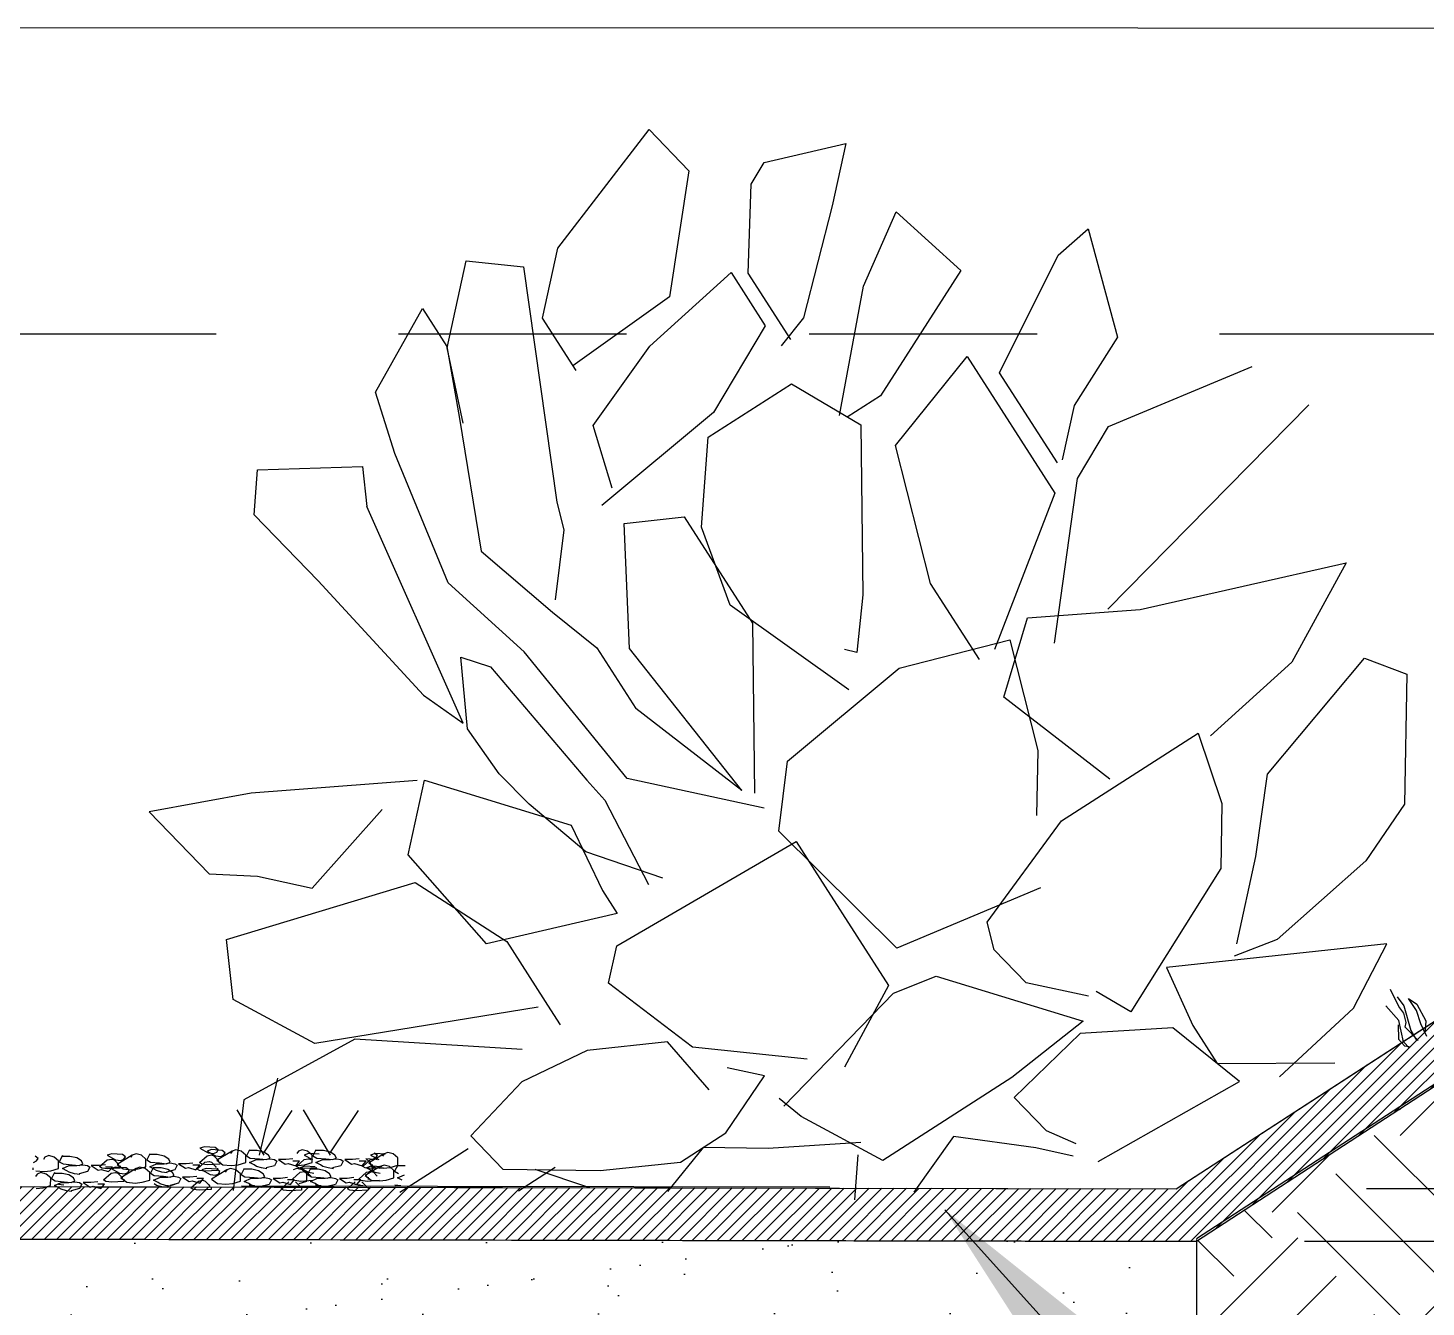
# Model space of a CAD drawing. Header units: feet. Extents: x 0 to 10.5, y 0 to 7.5.
# Drawn here: x 6.923 to 7.689, y 3.804 to 4.504 of the extents above; entities that cross this region are included whole.
import ezdxf

# ---------------------------------------------------------------- set-up
doc = ezdxf.new("R2010")
doc.units = ezdxf.units.FT
doc.header["$MEASUREMENT"] = 0
doc.linetypes.add('HIDDEN2', pattern=[0.1875, 0.125, -0.0625])
doc.layers.get('0').update_dxf_attribs({"linetype": 'CONTINUOUS'})
doc.layers.add('MECK-DETAIL', color=7, linetype='CONTINUOUS')
doc.styles.add('ROMANS', font='romans.shx', dxfattribs={"height": 0.1})
doc.dimstyles.get("Standard").update_dxf_attribs({"dimtxt": 0.18, "dimasz": 0.15, "dimexe": 0.1, "dimexo": 0.05, "dimgap": 0.03, "dimtad": 0, "dimtih": 1, "dimtoh": 1, "dimdec": 4, "dimzin": 0, "dimdsep": 46, "dimtxsty": 'ROMANS', "dimcen": 0.09, "dimadec": 0, "dimazin": 0, "dimtfac": 1, "dimtdec": 4, "dimtofl": 0, "dimtmove": 2, "dimatfit": 3, "dimfxl": 0, "dimtolj": 1, "dimtzin": 0, "dimarcsym": 0})

msp = doc.modelspace()

# ---------------------------------------------------------------- hatches: boundary and pattern name
at = {"layer": 'MECK-DETAIL'}
h = msp.add_hatch(dxfattribs=at)
h.set_pattern_fill('ANSI31', color=256, scale=0.038702, style=0)
h.set_pattern_definition([(45, (-63.685412, -38.2201696), (-0.00342077202, 0.00342077202), [])])
h.paths.add_polyline_path([(3.82192, 4.4973), (4.78339, 3.87347), (7.55243, 3.86831), (8.51066, 4.48992), (8.51846, 4.46065), (7.56349, 3.83949), (4.77485, 3.84468), (3.82212, 4.46211)])
h = msp.add_hatch(dxfattribs=at)
h.set_pattern_fill('EARTH', color=256, scale=0.317353, angle=45, style=0)
h.set_pattern_definition([(45, (-63.19413, -38.22017), (1e-17, 0.11220132), [0.07933832, -0.07933832]), (45, (-63.21517, -38.19913), (1e-17, 0.11220132), [0.07933832, -0.07933832]), (45, (-63.23621, -38.178094), (1e-17, 0.11220132), [0.07933832, -0.07933832]), (135, (-63.23621, -38.16407), (-0.11220132, 2e-17), [0.07933832, -0.07933832]), (135, (-63.21517, -38.14303), (-0.11220132, 2e-17), [0.07933832, -0.07933832]), (135, (-63.19413, -38.12199), (-0.11220132, 2e-17), [0.07933832, -0.07933832])])
h.paths.add_polyline_path([(6.68608, 2.37356), (6.84275, 2.37348), (6.84275, 2.13179), (6.94881, 2.22759), (7.02535, 2.28235), (7.13591, 2.34372), (7.24863, 2.39491), (7.40833, 2.43646), (7.5085, 2.46573), (7.56047, 2.50161), (7.63512, 2.56676), (7.74002, 2.65174), (7.79772, 2.69849), (7.81783, 2.91649), (7.90191, 3.61387), (7.93298, 3.77476), (7.97209, 3.88366), (8.1295, 4.05522), (8.3252, 4.20093), (8.48744, 4.28987), (8.75475, 4.33986), (8.91948, 4.35233), (9.06757, 4.34651), (9.186, 4.30978), (9.36072, 4.16181), (9.48718, 4.13022), (9.54614, 4.13855), (9.12833, 4.48866), (8.51066, 4.48992), (8.51846, 4.46065), (7.56349, 3.83949), (7.56349, 2.74651), (7.0192, 2.67483), (6.68608, 2.37356), (6.84275, 2.37348)])
h = msp.add_hatch(dxfattribs=at)
h.set_pattern_fill('AR-SAND', color=256, scale=0.030961, style=0)
h.set_pattern_definition([(37.5, (-63.68541, -38.22017), (-0.001950356, 0.059656957), [0, -0.047061167, 0, -0.0526342, 0, -0.050312103]), (7.5, (-63.68541, -38.22017), (0.05479458, 0.087377294), [0, -0.02538826, 0, -0.042416973, 0, -0.01625468]), (327.5, (-63.723494, -38.22017), (0.096417862, 0.00017521), [0, -0.015480647, 0, -0.05573033, 0, -0.07275904]), (317.5, (-63.723494, -38.22017), (0.09307357, 0.02717397), [0, -0.007740323, 0, -0.036534327, 0, -0.041797747])])
h.paths.add_polyline_path([(7.48644, 3.0799), (7.50825, 2.94022), (7.55339, 2.9461), (7.56349, 2.74651), (7.56349, 3.83949), (6.68881, 3.84112), (6.68664, 2.67642), (7.01976, 2.67642), (7.09031, 2.68551), (7.08662, 2.78787), (6.9467, 2.77087), (6.9116, 3.00976)])

# ---------------------------------------------------------------- linework, layer by layer
for p, q in [((8.65729, 3.86831), (7.65676, 3.86831)), ((8.63229, 3.83949), (7.62279, 3.83949))]:
    msp.add_line(p, q)
for p, q in [((7.55243, 3.86831), (8.51066, 4.48992)), ((7.56349, 3.84115), (8.51846, 4.46065)), ((7.21348, 4.38373), (7.26347, 4.44885)), ((7.26347, 4.44885), (7.28535, 4.42621)), ((7.32656, 4.43066), (7.37131, 4.44105)), ((7.37131, 4.44105), (7.36385, 4.40691)), ((7.3195, 4.41879), (7.32656, 4.43066)), ((7.28535, 4.42621), (7.27471, 4.35701)), ((7.31778, 4.36999), (7.3195, 4.41879)), ((7.36385, 4.40691), (7.3482, 4.3455)), ((7.38107, 4.36294), (7.39893, 4.40376)), ((7.39893, 4.40376), (7.43435, 4.37147)), ((7.48763, 4.38001), (7.50416, 4.39429)), ((7.50416, 4.39429), (7.52025, 4.33492)), ((7.20509, 4.34532), (7.21348, 4.38373)), ((7.15279, 4.3291), (7.16323, 4.37688)), ((7.16323, 4.37688), (7.1947, 4.37362)), ((7.45564, 4.31544), (7.48763, 4.38001)), ((7.1947, 4.37362), (7.21299, 4.2445)), ((7.26385, 4.32998), (7.30843, 4.37035)), ((7.30843, 4.37035), (7.32711, 4.34126)), ((7.34113, 4.33363), (7.31778, 4.36999)), ((7.43435, 4.37147), (7.39029, 4.30283)), ((7.36782, 4.29207), (7.38107, 4.36294)), ((7.27471, 4.35701), (7.22177, 4.31935)), ((7.11354, 4.30488), (7.1392, 4.35071)), ((7.1392, 4.35071), (7.15255, 4.32993)), ((7.22344, 4.31675), (7.20509, 4.34532)), ((7.3482, 4.3455), (7.33593, 4.33029)), ((7.32711, 4.34126), (7.29885, 4.29377)), ((7.15255, 4.32993), (7.15956, 4.29041)), ((7.23292, 4.28665), (7.26385, 4.32998)), ((7.52025, 4.33492), (7.49646, 4.29763)), ((7.16166, 4.28784), (7.15279, 4.3291)), ((7.3986, 4.27566), (7.43785, 4.32433)), ((7.43785, 4.32433), (7.48588, 4.24954)), ((7.48733, 4.26609), (7.45564, 4.31544)), ((7.51531, 4.28604), (7.59403, 4.31898)), ((7.29587, 4.28012), (7.34163, 4.3095)), ((7.34163, 4.3095), (7.37961, 4.28694)), ((7.12409, 4.2713), (7.11354, 4.30488)), ((7.39029, 4.30283), (7.37209, 4.29114)), ((7.29885, 4.29377), (7.23763, 4.24272)), ((7.49646, 4.29763), (7.48993, 4.26776)), ((7.62519, 4.29791), (7.51492, 4.18602)), ((7.15956, 4.29041), (7.17139, 4.21779)), ((7.24328, 4.25222), (7.23292, 4.28665)), ((7.37961, 4.28694), (7.38071, 4.19374)), ((7.49836, 4.25755), (7.51531, 4.28604)), ((7.29226, 4.23085), (7.29587, 4.28012)), ((7.15326, 4.20028), (7.12409, 4.2713)), ((7.41783, 4.19997), (7.3986, 4.27566)), ((7.047, 4.23768), (7.0488, 4.26232)), ((7.0488, 4.26232), (7.10641, 4.2641)), ((7.10641, 4.2641), (7.10876, 4.24213)), ((7.4858, 4.16732), (7.49836, 4.25755)), ((7.48588, 4.24954), (7.45284, 4.16376)), ((7.1615, 4.12341), (7.10876, 4.24213)), ((7.21299, 4.2445), (7.21683, 4.22936)), ((7.082, 4.20147), (7.047, 4.23768)), ((7.2498, 4.23293), (7.28276, 4.23649)), ((7.2527, 4.16436), (7.2498, 4.23293)), ((7.28276, 4.23649), (7.32012, 4.17831)), ((7.30795, 4.1881), (7.29226, 4.23085)), ((7.21683, 4.22936), (7.21205, 4.19108)), ((7.17139, 4.21779), (7.21056, 4.18425)), ((7.53273, 4.18572), (7.64559, 4.21124)), ((7.64559, 4.21124), (7.61585, 4.15692)), ((7.082, 4.20147), (7.13984, 4.13884)), ((7.19509, 4.16258), (7.15326, 4.20028)), ((7.44452, 4.15842), (7.41783, 4.19997)), ((7.38071, 4.19374), (7.37741, 4.16228)), ((7.37294, 4.1418), (7.30795, 4.1881)), ((7.47097, 4.18127), (7.53273, 4.18572)), ((7.21056, 4.18425), (7.23489, 4.16466)), ((7.32012, 4.17831), (7.32122, 4.08511)), ((7.45786, 4.13764), (7.47097, 4.18127)), ((7.40057, 4.15367), (7.46116, 4.1691)), ((7.46116, 4.1691), (7.47654, 4.10855)), ((7.25145, 4.09313), (7.19509, 4.16258)), ((7.23489, 4.16466), (7.25623, 4.13142)), ((7.31439, 4.08659), (7.2527, 4.16436)), ((7.37741, 4.16228), (7.37058, 4.16376)), ((7.16392, 4.12041), (7.16026, 4.15965)), ((7.16026, 4.15965), (7.17658, 4.15435)), ((7.17658, 4.15435), (7.22942, 4.09219)), ((7.33935, 4.10262), (7.40057, 4.15367)), ((7.61585, 4.15692), (7.57127, 4.11656)), ((7.60243, 4.09549), (7.65564, 4.159)), ((7.65564, 4.159), (7.67879, 4.15039)), ((7.67879, 4.15039), (7.67753, 4.07916)), ((7.13984, 4.13884), (7.1615, 4.12341)), ((7.31439, 4.08659), (7.25623, 4.13142)), ((7.51601, 4.09282), (7.45786, 4.13764)), ((7.18124, 4.09567), (7.16392, 4.12041)), ((7.48957, 4.06996), (7.56444, 4.11804)), ((7.56444, 4.11804), (7.57747, 4.07946)), ((7.47654, 4.10855), (7.47591, 4.07293)), ((7.33456, 4.06433), (7.33935, 4.10262)), ((7.19769, 4.07899), (7.18124, 4.09567)), ((7.32655, 4.0768), (7.25145, 4.09313)), ((7.59615, 4.05037), (7.60243, 4.09549)), ((7.0454, 4.08502), (6.98952, 4.07482)), ((7.13635, 4.09207), (7.0454, 4.08502)), ((7.13144, 4.05128), (7.14039, 4.09224)), ((7.14039, 4.09224), (7.22084, 4.0676)), ((7.22942, 4.09219), (7.23927, 4.08131)), ((7.22872, 4.05302), (7.19769, 4.07899)), ((7.23927, 4.08131), (7.26325, 4.03503)), ((7.57747, 4.07946), (7.57684, 4.04384)), ((7.67753, 4.07916), (7.65642, 4.04799)), ((6.98952, 4.07482), (7.02234, 4.04087)), ((7.07876, 4.03307), (7.11722, 4.07611)), ((7.44883, 4.01446), (7.48957, 4.06996)), ((7.22084, 4.0676), (7.23802, 4.03169)), ((7.39923, 4.00022), (7.33456, 4.06433)), ((7.24572, 4.00141), (7.34406, 4.05869)), ((7.34406, 4.05869), (7.36007, 4.03376)), ((7.17445, 4.0026), (7.13144, 4.05128)), ((7.27101, 4.03858), (7.22872, 4.05302)), ((7.58571, 4.00258), (7.59615, 4.05037)), ((7.65642, 4.04799), (7.60768, 4.00496)), ((7.02234, 4.04087), (7.04888, 4.03957)), ((7.04888, 4.03957), (7.07876, 4.03307)), ((7.57684, 4.04384), (7.52747, 3.96519)), ((7.03192, 4.00498), (7.13529, 4.03614)), ((7.13529, 4.03614), (7.18544, 4.00379)), ((7.23802, 4.03169), (7.24603, 4.01922)), ((7.36007, 4.03376), (7.39476, 3.97974)), ((7.47795, 4.03316), (7.39923, 4.00022)), ((7.24603, 4.01922), (7.17445, 4.0026)), ((7.45268, 3.99933), (7.44883, 4.01446)), ((7.03546, 3.97204), (7.03192, 4.00498)), ((7.18544, 4.00379), (7.20946, 3.96639)), ((7.24124, 3.98093), (7.24572, 4.00141)), ((7.66796, 4.00258), (7.54709, 3.98953)), ((7.60768, 4.00496), (7.58422, 3.99576)), ((7.64952, 3.96726), (7.66796, 4.00258)), ((7.47018, 3.98122), (7.45268, 3.99933)), ((7.54709, 3.98953), (7.56161, 3.95777)), ((7.28723, 3.94591), (7.24124, 3.98093)), ((7.39476, 3.97974), (7.37066, 3.93492)), ((7.39742, 3.97558), (7.42089, 3.98478)), ((7.42089, 3.98478), (7.50134, 3.96014)), ((7.50432, 3.9738), (7.47018, 3.98122)), ((7.67449, 3.96811), (7.66997, 3.97743)), ((7.08027, 3.94799), (7.03546, 3.97204)), ((7.33738, 3.91355), (7.39742, 3.97558)), ((7.52747, 3.96519), (7.50848, 3.97647)), ((7.67362, 3.97341), (7.67714, 3.96855)), ((7.6842, 3.96595), (7.67983, 3.97258)), ((7.67983, 3.97258), (7.68426, 3.9694)), ((7.20263, 3.96787), (7.08027, 3.94799)), ((7.20946, 3.96639), (7.21479, 3.95808)), ((7.6091, 3.92957), (7.64952, 3.96726)), ((7.67444, 3.96059), (7.66732, 3.96865)), ((7.67719, 3.96459), (7.67449, 3.96811)), ((7.67714, 3.96855), (7.68098, 3.95505)), ((7.67842, 3.95941), (7.67719, 3.96459)), ((7.68649, 3.95866), (7.6842, 3.96595)), ((7.68426, 3.9694), (7.68924, 3.96042)), ((7.50134, 3.96014), (7.46241, 3.92928)), ((7.55063, 3.95658), (7.49985, 3.95332)), ((7.58712, 3.92719), (7.55063, 3.95658)), ((7.56161, 3.95777), (7.57495, 3.93699)), ((7.67405, 3.95818), (7.67425, 3.95024)), ((7.67699, 3.94881), (7.67444, 3.96059)), ((7.67801, 3.9569), (7.67842, 3.95941)), ((7.68509, 3.94958), (7.67801, 3.9569)), ((7.68098, 3.95505), (7.68436, 3.94935)), ((7.68982, 3.9517), (7.68649, 3.95866)), ((7.68924, 3.96042), (7.68884, 3.95482)), ((7.10225, 3.95037), (7.04134, 3.91713)), ((7.19399, 3.94472), (7.10225, 3.95037)), ((7.27358, 3.94888), (7.22963, 3.94413)), ((7.29642, 3.92246), (7.27358, 3.94888)), ((7.49985, 3.95332), (7.46359, 3.9183)), ((7.67425, 3.95024), (7.67765, 3.94673)), ((7.68038, 3.9453), (7.67699, 3.94881)), ((7.67765, 3.94673), (7.68006, 3.94634)), ((7.22963, 3.94413), (7.19368, 3.92691)), ((7.35018, 3.93937), (7.28723, 3.94591)), ((7.32671, 3.93017), (7.30623, 3.93463)), ((7.57495, 3.93699), (7.63939, 3.93728)), ((7.05, 3.88677), (7.05999, 3.92884)), ((7.19368, 3.92691), (7.16574, 3.89724)), ((7.3056, 3.89901), (7.32671, 3.93017)), ((7.46241, 3.92928), (7.39169, 3.88387)), ((7.50958, 3.88327), (7.58712, 3.92719)), ((7.04134, 3.91713), (7.03558, 3.86739)), ((7.34688, 3.90791), (7.33472, 3.91771)), ((7.46359, 3.9183), (7.48109, 3.90019)), ((7.05248, 3.88676), (7.03765, 3.91155)), ((7.05227, 3.88803), (7.06782, 3.91123)), ((7.08888, 3.88676), (7.07405, 3.91155)), ((7.08867, 3.88803), (7.10422, 3.91123)), ((7.39169, 3.88387), (7.34688, 3.90791)), ((7.16574, 3.89724), (7.18324, 3.87913)), ((7.28064, 3.88298), (7.3056, 3.89901)), ((7.37953, 3.89366), (7.32875, 3.8904)), ((7.43031, 3.89693), (7.40862, 3.86653)), ((7.47544, 3.89069), (7.43031, 3.89693)), ((7.48109, 3.90019), (7.49741, 3.89306)), ((6.92856, 3.88485), (6.9269, 3.8861)), ((6.9323, 3.88567), (6.93147, 3.88443)), ((6.93439, 3.8865), (6.9323, 3.88567)), ((6.9373, 3.88566), (6.93439, 3.8865)), ((6.93979, 3.88358), (6.9373, 3.88566)), ((6.94187, 3.88648), (6.9402, 3.88316)), ((6.94603, 3.88606), (6.94187, 3.88607)), ((6.94978, 3.88522), (6.94603, 3.88606)), ((6.96896, 3.8875), (6.96646, 3.88667)), ((6.96646, 3.88667), (6.97103, 3.88417)), ((6.97478, 3.88707), (6.96896, 3.8875)), ((6.98019, 3.88664), (6.97186, 3.88167)), ((6.97645, 3.88582), (6.97478, 3.88707)), ((6.97561, 3.88458), (6.97645, 3.88582)), ((6.98019, 3.88664), (6.97936, 3.8854)), ((6.98227, 3.88747), (6.98019, 3.88664)), ((6.98518, 3.88664), (6.98227, 3.88747)), ((6.98767, 3.88455), (6.98518, 3.88664)), ((6.98976, 3.88746), (6.98809, 3.88414)), ((6.99392, 3.88703), (6.98976, 3.88704)), ((6.99766, 3.8862), (6.99392, 3.88703)), ((7.00015, 3.88453), (6.99766, 3.8862)), ((7.01701, 3.88271), (7.02117, 3.88644)), ((7.01981, 3.89137), (7.01731, 3.89054)), ((7.01731, 3.89054), (7.02188, 3.88804)), ((7.02563, 3.89094), (7.01981, 3.89137)), ((7.02117, 3.88644), (7.02367, 3.88685)), ((7.02368, 3.88976), (7.02118, 3.88893)), ((7.02118, 3.88893), (7.02575, 3.88643)), ((7.02188, 3.88804), (7.02479, 3.88762)), ((7.02367, 3.88685), (7.02492, 3.88643)), ((7.0295, 3.88933), (7.02368, 3.88976)), ((7.02479, 3.88762), (7.02646, 3.88845)), ((7.02492, 3.88643), (7.02699, 3.88435)), ((7.02729, 3.88969), (7.02563, 3.89094)), ((7.02575, 3.88643), (7.02866, 3.88601)), ((7.02646, 3.88845), (7.02729, 3.88969)), ((7.03491, 3.88891), (7.02658, 3.88394)), ((7.02866, 3.88601), (7.03033, 3.88684)), ((7.03116, 3.88808), (7.0295, 3.88933)), ((7.03033, 3.88684), (7.03116, 3.88808)), ((7.03491, 3.88891), (7.03407, 3.88766)), ((7.03699, 3.88974), (7.03491, 3.88891)), ((7.0399, 3.8889), (7.03699, 3.88974)), ((7.04239, 3.88682), (7.0399, 3.8889)), ((7.04238, 3.88266), (7.04239, 3.88682)), ((7.04448, 3.88972), (7.04281, 3.8864)), ((7.04281, 3.8864), (7.04488, 3.88515)), ((7.04864, 3.8893), (7.04448, 3.88931)), ((7.05238, 3.88846), (7.04864, 3.8893)), ((7.05487, 3.88679), (7.05238, 3.88846)), ((7.0557, 3.88513), (7.05487, 3.88679)), ((7.07131, 3.88891), (7.07047, 3.88766)), ((7.07339, 3.88974), (7.07131, 3.88891)), ((7.0763, 3.8889), (7.07339, 3.88974)), ((7.07685, 3.88765), (7.07435, 3.88682)), ((7.07435, 3.88682), (7.07893, 3.88432)), ((7.07879, 3.88682), (7.0763, 3.8889)), ((7.08268, 3.88722), (7.07685, 3.88765)), ((7.07878, 3.88266), (7.07879, 3.88682)), ((7.08088, 3.88972), (7.07921, 3.8864)), ((7.07921, 3.8864), (7.08128, 3.88515)), ((7.08504, 3.8893), (7.08088, 3.88931)), ((7.08878, 3.88846), (7.08504, 3.8893)), ((7.09127, 3.88679), (7.08878, 3.88846)), ((7.0921, 3.88513), (7.09127, 3.88679)), ((7.11827, 3.88745), (7.10994, 3.88248)), ((7.11325, 3.88765), (7.11075, 3.88682)), ((7.11075, 3.88682), (7.11533, 3.88432)), ((7.11453, 3.88663), (7.11286, 3.88788)), ((7.11908, 3.88722), (7.11325, 3.88765)), ((7.11369, 3.88538), (7.11453, 3.88663)), ((7.11827, 3.88745), (7.11744, 3.88621)), ((7.12035, 3.88828), (7.11827, 3.88745)), ((7.12326, 3.88744), (7.12035, 3.88828)), ((7.12576, 3.88536), (7.12326, 3.88744)), ((7.12681, 3.86637), (7.16425, 3.89041)), ((7.29312, 3.891), (7.27364, 3.86684)), ((7.32875, 3.8904), (7.29312, 3.891)), ((7.37623, 3.8622), (7.37804, 3.88684)), ((7.49592, 3.88624), (7.47544, 3.89069)), ((6.92564, 3.87987), (6.92564, 3.87862)), ((6.92606, 3.88277), (6.92772, 3.8836)), ((6.9273, 3.8782), (6.93187, 3.87778)), ((6.92772, 3.8836), (6.92856, 3.88485)), ((6.93187, 3.87778), (6.93562, 3.87818)), ((6.93562, 3.87818), (6.93978, 3.87942)), ((6.93978, 3.87942), (6.93979, 3.88358)), ((6.9402, 3.88316), (6.94228, 3.88191)), ((6.94186, 3.87942), (6.94561, 3.88108)), ((6.94435, 3.87817), (6.94186, 3.87942)), ((6.94228, 3.88191), (6.94727, 3.88149)), ((6.9456, 3.87733), (6.94435, 3.87817)), ((6.94561, 3.88108), (6.94977, 3.88107)), ((6.94727, 3.88149), (6.95102, 3.88106)), ((6.94977, 3.88107), (6.9531, 3.88148)), ((6.95227, 3.88356), (6.94978, 3.88522)), ((6.95102, 3.88106), (6.9531, 3.88189)), ((6.9531, 3.88189), (6.95227, 3.88356)), ((6.9531, 3.88148), (6.95559, 3.88106)), ((6.95559, 3.88106), (6.95684, 3.88022)), ((6.95684, 3.88022), (6.95559, 3.87773)), ((6.96183, 3.88104), (6.95767, 3.88105)), ((6.95767, 3.88105), (6.96141, 3.87855)), ((6.96141, 3.87855), (6.96308, 3.87896)), ((6.96558, 3.88145), (6.96183, 3.88104)), ((6.96229, 3.88044), (6.96646, 3.88418)), ((6.96354, 3.87961), (6.96229, 3.88044)), ((6.96308, 3.87896), (6.96723, 3.87771)), ((6.96687, 3.87919), (6.96354, 3.87961)), ((6.96932, 3.8802), (6.96557, 3.88021)), ((6.96646, 3.88418), (6.96896, 3.88459)), ((6.97352, 3.87959), (6.96687, 3.87919)), ((6.96723, 3.87771), (6.96932, 3.8802)), ((6.97104, 3.8802), (6.96855, 3.87937)), ((6.96855, 3.87937), (6.97312, 3.87687)), ((6.96896, 3.88459), (6.9702, 3.88417)), ((6.9702, 3.88417), (6.97228, 3.88209)), ((6.97103, 3.88417), (6.97395, 3.88375)), ((6.97687, 3.87977), (6.97104, 3.8802)), ((6.97186, 3.88167), (6.97518, 3.87917)), ((6.97228, 3.88209), (6.97269, 3.88126)), ((6.97352, 3.88084), (6.97352, 3.87959)), ((6.98227, 3.87935), (6.97394, 3.87438)), ((6.97395, 3.88375), (6.97561, 3.88458)), ((6.97518, 3.87917), (6.97976, 3.87875)), ((6.97853, 3.87852), (6.97687, 3.87977)), ((6.97769, 3.87728), (6.97853, 3.87852)), ((6.97976, 3.87875), (6.9835, 3.87916)), ((6.98227, 3.87935), (6.98144, 3.8781)), ((6.98435, 3.88017), (6.98227, 3.87935)), ((6.9835, 3.87916), (6.98767, 3.8804)), ((6.98726, 3.87934), (6.98435, 3.88017)), ((6.98976, 3.87726), (6.98726, 3.87934)), ((6.98767, 3.8804), (6.98767, 3.88455)), ((6.98809, 3.88414), (6.99017, 3.88289)), ((6.98975, 3.88039), (6.99349, 3.88205)), ((6.99224, 3.87914), (6.98975, 3.88039)), ((6.99017, 3.88289), (6.99516, 3.88246)), ((6.99184, 3.88016), (6.99017, 3.87684)), ((6.996, 3.87974), (6.99184, 3.87974)), ((6.99349, 3.87831), (6.99224, 3.87914)), ((6.99349, 3.88205), (6.99765, 3.88204)), ((6.9964, 3.87747), (6.99349, 3.87831)), ((6.99516, 3.88246), (6.9989, 3.88204)), ((6.99974, 3.8789), (6.996, 3.87974)), ((6.99765, 3.88204), (7.00098, 3.88245)), ((7.00347, 3.87871), (6.99889, 3.87747)), ((6.9989, 3.88204), (7.00098, 3.88287)), ((7.00224, 3.87723), (6.99974, 3.8789)), ((7.00098, 3.88287), (7.00015, 3.88453)), ((7.00098, 3.88245), (7.00348, 3.88203)), ((7.00472, 3.8812), (7.00347, 3.87871)), ((7.00348, 3.88203), (7.00472, 3.8812)), ((7.00972, 3.88202), (7.00556, 3.88203)), ((7.00556, 3.88203), (7.0093, 3.87953)), ((7.0093, 3.87953), (7.01096, 3.87994)), ((7.01346, 3.88243), (7.00972, 3.88202)), ((7.01096, 3.87994), (7.01512, 3.87868)), ((7.0172, 3.88117), (7.01346, 3.88118)), ((7.01512, 3.87868), (7.0172, 3.88117)), ((7.01572, 3.87913), (7.01989, 3.88287)), ((7.01697, 3.8783), (7.01572, 3.87913)), ((7.0203, 3.87788), (7.01697, 3.8783)), ((7.01825, 3.88187), (7.01701, 3.88271)), ((7.02158, 3.88145), (7.01825, 3.88187)), ((7.02075, 3.8795), (7.01825, 3.87867)), ((7.01825, 3.87867), (7.02282, 3.87617)), ((7.01989, 3.88287), (7.02239, 3.88328)), ((7.02695, 3.87828), (7.0203, 3.87788)), ((7.02657, 3.87907), (7.02075, 3.8795)), ((7.02824, 3.88186), (7.02158, 3.88145)), ((7.02239, 3.88328), (7.02363, 3.88286)), ((7.02363, 3.88286), (7.02571, 3.88078)), ((7.03198, 3.87865), (7.02365, 3.87367)), ((7.02571, 3.88078), (7.02612, 3.87995)), ((7.02823, 3.87782), (7.02657, 3.87907)), ((7.02658, 3.88394), (7.0299, 3.88144)), ((7.02695, 3.87953), (7.02695, 3.87828)), ((7.02699, 3.88435), (7.02741, 3.88352)), ((7.0274, 3.87658), (7.02823, 3.87782)), ((7.02824, 3.8831), (7.02824, 3.88186)), ((7.0299, 3.88144), (7.03448, 3.88101)), ((7.03198, 3.87865), (7.03115, 3.8774)), ((7.03406, 3.87947), (7.03198, 3.87865)), ((7.03697, 3.87864), (7.03406, 3.87947)), ((7.03448, 3.88101), (7.03822, 3.88142)), ((7.03946, 3.87655), (7.03697, 3.87864)), ((7.03822, 3.88142), (7.04238, 3.88266)), ((7.04155, 3.87946), (7.03988, 3.87614)), ((7.04571, 3.87904), (7.04155, 3.87904)), ((7.04446, 3.88266), (7.04821, 3.88431)), ((7.04696, 3.88141), (7.04446, 3.88266)), ((7.04488, 3.88515), (7.04987, 3.88472)), ((7.04945, 3.8782), (7.04571, 3.87904)), ((7.0482, 3.88057), (7.04696, 3.88141)), ((7.05111, 3.87974), (7.0482, 3.88057)), ((7.04821, 3.88431), (7.05237, 3.8843)), ((7.05194, 3.87653), (7.04945, 3.8782)), ((7.04987, 3.88472), (7.05362, 3.8843)), ((7.05402, 3.87931), (7.05111, 3.87974)), ((7.05237, 3.8843), (7.0557, 3.88471)), ((7.05819, 3.88097), (7.05361, 3.87973)), ((7.05362, 3.8843), (7.0557, 3.88513)), ((7.0557, 3.88471), (7.05819, 3.88429)), ((7.05819, 3.88429), (7.05944, 3.88346)), ((7.05944, 3.88346), (7.05819, 3.88097)), ((7.06443, 3.88428), (7.06027, 3.88429)), ((7.06027, 3.88429), (7.06401, 3.88179)), ((7.06401, 3.88179), (7.06568, 3.8822)), ((7.06818, 3.88469), (7.06443, 3.88428)), ((7.06568, 3.8822), (7.06984, 3.88095)), ((7.07192, 3.88344), (7.06818, 3.88344)), ((7.07046, 3.87947), (7.06838, 3.87865)), ((7.06984, 3.88095), (7.07192, 3.88344)), ((7.07018, 3.8806), (7.07435, 3.88433)), ((7.07143, 3.87976), (7.07018, 3.8806)), ((7.07337, 3.87864), (7.07046, 3.87947)), ((7.07088, 3.88101), (7.07462, 3.88142)), ((7.07476, 3.87934), (7.07143, 3.87976)), ((7.07469, 3.88069), (7.07219, 3.87987)), ((7.07219, 3.87987), (7.07676, 3.87736)), ((7.07219, 3.87737), (7.07468, 3.87778)), ((7.07586, 3.87655), (7.07337, 3.87864)), ((7.07435, 3.88433), (7.07685, 3.88474)), ((7.07462, 3.88142), (7.07878, 3.88266)), ((7.07468, 3.87778), (7.07593, 3.87737)), ((7.08051, 3.88027), (7.07469, 3.88069)), ((7.08141, 3.87975), (7.07476, 3.87934)), ((7.07795, 3.87946), (7.07628, 3.87614)), ((7.07685, 3.88474), (7.07809, 3.88432)), ((7.08211, 3.87904), (7.07795, 3.87904)), ((7.08086, 3.88266), (7.08461, 3.88431)), ((7.08336, 3.88141), (7.08086, 3.88266)), ((7.08128, 3.88515), (7.08627, 3.88472)), ((7.08585, 3.8782), (7.08211, 3.87904)), ((7.0846, 3.88057), (7.08336, 3.88141)), ((7.08751, 3.87974), (7.0846, 3.88057)), ((7.08461, 3.88431), (7.08877, 3.8843)), ((7.08834, 3.87653), (7.08585, 3.8782)), ((7.08627, 3.88472), (7.09002, 3.8843)), ((7.09042, 3.87931), (7.08751, 3.87974)), ((7.08877, 3.8843), (7.0921, 3.88471)), ((7.09459, 3.88097), (7.09001, 3.87973)), ((7.09002, 3.8843), (7.0921, 3.88513)), ((7.0921, 3.88471), (7.09459, 3.88429)), ((7.09459, 3.88429), (7.09584, 3.88346)), ((7.09584, 3.88346), (7.09459, 3.88097)), ((7.10083, 3.88428), (7.09667, 3.88429)), ((7.09667, 3.88429), (7.10041, 3.88179)), ((7.10041, 3.88179), (7.10208, 3.8822)), ((7.10458, 3.88469), (7.10083, 3.88428)), ((7.10208, 3.8822), (7.10624, 3.88095)), ((7.10832, 3.88344), (7.10458, 3.88344)), ((7.10624, 3.88095), (7.10832, 3.88344)), ((7.10658, 3.8806), (7.11075, 3.88433)), ((7.10783, 3.87976), (7.10658, 3.8806)), ((7.11611, 3.88049), (7.10778, 3.87552)), ((7.11116, 3.87934), (7.10783, 3.87976)), ((7.10828, 3.88498), (7.11036, 3.8829)), ((7.11109, 3.88069), (7.10859, 3.87987)), ((7.10859, 3.87987), (7.11316, 3.87736)), ((7.10859, 3.87737), (7.11108, 3.87778)), ((7.10912, 3.88498), (7.11203, 3.88456)), ((7.10986, 3.8776), (7.11153, 3.87843)), ((7.10994, 3.88248), (7.11327, 3.87998)), ((7.11036, 3.8829), (7.11077, 3.88206)), ((7.11236, 3.87967), (7.1107, 3.88092)), ((7.11075, 3.88433), (7.11325, 3.88474)), ((7.11108, 3.87778), (7.11233, 3.87737)), ((7.11691, 3.88027), (7.11109, 3.88069)), ((7.11781, 3.87975), (7.11116, 3.87934)), ((7.11153, 3.87843), (7.11236, 3.87967)), ((7.11161, 3.88165), (7.1116, 3.8804)), ((7.11203, 3.88456), (7.11369, 3.88538)), ((7.11325, 3.88474), (7.11449, 3.88432)), ((7.11327, 3.87998), (7.11784, 3.87956)), ((7.11611, 3.88049), (7.11527, 3.87925)), ((7.11819, 3.88132), (7.11611, 3.88049)), ((7.11784, 3.87956), (7.12159, 3.87997)), ((7.1211, 3.88049), (7.11819, 3.88132)), ((7.12359, 3.8784), (7.1211, 3.88049)), ((7.12159, 3.87997), (7.12575, 3.88121)), ((7.12358, 3.87425), (7.12359, 3.8784)), ((7.12568, 3.88131), (7.12401, 3.87799)), ((7.12401, 3.87799), (7.12608, 3.87674)), ((7.12984, 3.88088), (7.12568, 3.88089)), ((7.12575, 3.88121), (7.12576, 3.88536)), ((7.18324, 3.87913), (7.23669, 3.87824)), ((7.21204, 3.88002), (7.19182, 3.86703)), ((7.23104, 3.86874), (7.20106, 3.87883)), ((7.23669, 3.87824), (7.28064, 3.88298)), ((5.32712, 3.87245), (7.55243, 3.86831)), ((6.92797, 3.87637), (6.92714, 3.87513)), ((6.93005, 3.8772), (6.92797, 3.87637)), ((6.93296, 3.87637), (6.93005, 3.8772)), ((6.93129, 3.86889), (6.93545, 3.87013)), ((6.93546, 3.87428), (6.93296, 3.87637)), ((6.93545, 3.87013), (6.93546, 3.87428)), ((6.93754, 3.87719), (6.93587, 3.87387)), ((6.93587, 3.87387), (6.93795, 3.87262)), ((6.93753, 3.87012), (6.94128, 3.87178)), ((6.94002, 3.86887), (6.93753, 3.87012)), ((6.9417, 3.87676), (6.93754, 3.87677)), ((6.93795, 3.87262), (6.94294, 3.87219)), ((6.94275, 3.87025), (6.93984, 3.87067)), ((6.94128, 3.87178), (6.94544, 3.87177)), ((6.94544, 3.87593), (6.9417, 3.87676)), ((6.94294, 3.87219), (6.94668, 3.87177)), ((6.94794, 3.87426), (6.94544, 3.87593)), ((6.94544, 3.87177), (6.94876, 3.87218)), ((6.94851, 3.8765), (6.9456, 3.87733)), ((6.94668, 3.87177), (6.94876, 3.8726)), ((6.94876, 3.8726), (6.94794, 3.87426)), ((6.95142, 3.87608), (6.94851, 3.8765)), ((6.94876, 3.87218), (6.95126, 3.87176)), ((6.95559, 3.87773), (6.95101, 3.87649)), ((6.95251, 3.87093), (6.95125, 3.86844)), ((6.95126, 3.87176), (6.95251, 3.87093)), ((6.9575, 3.87175), (6.95334, 3.87176)), ((6.95334, 3.87176), (6.95708, 3.86926)), ((6.96124, 3.87216), (6.9575, 3.87175)), ((6.96499, 3.8709), (6.96124, 3.87091)), ((6.9629, 3.86841), (6.96499, 3.8709)), ((6.96437, 3.87315), (6.96854, 3.87688)), ((6.96562, 3.87231), (6.96437, 3.87315)), ((6.96895, 3.87189), (6.96562, 3.87231)), ((6.96854, 3.87688), (6.97104, 3.87729)), ((6.9756, 3.87229), (6.96895, 3.87189)), ((6.97104, 3.87729), (6.97228, 3.87687)), ((6.97228, 3.87687), (6.97436, 3.87479)), ((6.97312, 3.87687), (6.97603, 3.87645)), ((6.97394, 3.87438), (6.97727, 3.87188)), ((6.97436, 3.87479), (6.97478, 3.87396)), ((6.97561, 3.87354), (6.9756, 3.87229)), ((6.97603, 3.87645), (6.97769, 3.87728)), ((6.97727, 3.87188), (6.98184, 3.87145)), ((6.98184, 3.87145), (6.98559, 3.87186)), ((6.98559, 3.87186), (6.98975, 3.8731)), ((6.98975, 3.8731), (6.98976, 3.87726)), ((6.99017, 3.87684), (6.99225, 3.87559)), ((6.99183, 3.8731), (6.99558, 3.87475)), ((6.99432, 3.87184), (6.99183, 3.8731)), ((6.99349, 3.87019), (6.99224, 3.87103)), ((6.99225, 3.87559), (6.99724, 3.87516)), ((6.9964, 3.86936), (6.99349, 3.87019)), ((6.99557, 3.87101), (6.99432, 3.87184)), ((6.99848, 3.87017), (6.99557, 3.87101)), ((6.99558, 3.87475), (6.99974, 3.87474)), ((6.99931, 3.87705), (6.9964, 3.87747)), ((6.99724, 3.87516), (7.00098, 3.87474)), ((7.00139, 3.86975), (6.99848, 3.87017)), ((7.00348, 3.87059), (6.9989, 3.86935)), ((6.99974, 3.87474), (7.00307, 3.87515)), ((7.00098, 3.87474), (7.00307, 3.87557)), ((7.00555, 3.87141), (7.00098, 3.87017)), ((7.00307, 3.87557), (7.00224, 3.87723)), ((7.00307, 3.87515), (7.00556, 3.87473)), ((7.00681, 3.8739), (7.00555, 3.87141)), ((7.00556, 3.87473), (7.00681, 3.8739)), ((7.0118, 3.87472), (7.00764, 3.87473)), ((7.00764, 3.87473), (7.01138, 3.87223)), ((7.01138, 3.87223), (7.01304, 3.87264)), ((7.01554, 3.87513), (7.0118, 3.87472)), ((7.01225, 3.86881), (7.01642, 3.87254)), ((7.01304, 3.87264), (7.0172, 3.87139)), ((7.01929, 3.87388), (7.01554, 3.87388)), ((7.01642, 3.87254), (7.01891, 3.87295)), ((7.0172, 3.87139), (7.01929, 3.87388)), ((7.01891, 3.87295), (7.02016, 3.87253)), ((7.02016, 3.87253), (7.02224, 3.87045)), ((7.02224, 3.87045), (7.02265, 3.86962)), ((7.02282, 3.87617), (7.02573, 3.87575)), ((7.02365, 3.87367), (7.02697, 3.87117)), ((7.02573, 3.87575), (7.0274, 3.87658)), ((7.02697, 3.87117), (7.03155, 3.87075)), ((7.03155, 3.87075), (7.03529, 3.87116)), ((7.03529, 3.87116), (7.03946, 3.8724)), ((7.03946, 3.8724), (7.03946, 3.87655)), ((7.03988, 3.87614), (7.04196, 3.87489)), ((7.04154, 3.87239), (7.04528, 3.87405)), ((7.04403, 3.87114), (7.04154, 3.87239)), ((7.04196, 3.87489), (7.04695, 3.87446)), ((7.04528, 3.87031), (7.04403, 3.87114)), ((7.0472, 3.86991), (7.04429, 3.87033)), ((7.04528, 3.87405), (7.04944, 3.87404)), ((7.04819, 3.86947), (7.04528, 3.87031)), ((7.04695, 3.87446), (7.05069, 3.87404)), ((7.04944, 3.87404), (7.05277, 3.87445)), ((7.05526, 3.87071), (7.05068, 3.86947)), ((7.05069, 3.87404), (7.05277, 3.87487)), ((7.05277, 3.87487), (7.05194, 3.87653)), ((7.05277, 3.87445), (7.05527, 3.87403)), ((7.05651, 3.8732), (7.05526, 3.87071)), ((7.05527, 3.87403), (7.05651, 3.8732)), ((7.06151, 3.87402), (7.05735, 3.87403)), ((7.05735, 3.87403), (7.06109, 3.87153)), ((7.06109, 3.87153), (7.06275, 3.87194)), ((7.06525, 3.87443), (7.06151, 3.87402)), ((7.06178, 3.86835), (7.06595, 3.87209)), ((7.06275, 3.87194), (7.06691, 3.87068)), ((7.06899, 3.87317), (7.06525, 3.87318)), ((7.06691, 3.87068), (7.06899, 3.87317)), ((7.06802, 3.87364), (7.07219, 3.87737)), ((7.06927, 3.87281), (7.06802, 3.87364)), ((7.07259, 3.87238), (7.06927, 3.87281)), ((7.06969, 3.87208), (7.07177, 3.87)), ((7.07169, 3.87116), (7.07586, 3.8724)), ((7.07925, 3.87279), (7.07259, 3.87238)), ((7.07586, 3.8724), (7.07586, 3.87655)), ((7.07593, 3.87737), (7.07801, 3.87528)), ((7.07628, 3.87614), (7.07836, 3.87489)), ((7.07676, 3.87736), (7.07967, 3.87694)), ((7.07794, 3.87239), (7.08168, 3.87405)), ((7.08043, 3.87114), (7.07794, 3.87239)), ((7.07836, 3.87489), (7.08335, 3.87446)), ((7.08168, 3.87031), (7.08043, 3.87114)), ((7.0836, 3.86991), (7.08069, 3.87033)), ((7.08168, 3.87405), (7.08584, 3.87404)), ((7.08459, 3.86947), (7.08168, 3.87031)), ((7.08335, 3.87446), (7.08709, 3.87404)), ((7.08584, 3.87404), (7.08917, 3.87445)), ((7.09166, 3.87071), (7.08708, 3.86947)), ((7.08709, 3.87404), (7.08917, 3.87487)), ((7.08917, 3.87487), (7.08834, 3.87653)), ((7.08917, 3.87445), (7.09167, 3.87403)), ((7.09291, 3.8732), (7.09166, 3.87071)), ((7.09167, 3.87403), (7.09291, 3.8732)), ((7.09791, 3.87402), (7.09375, 3.87403)), ((7.09375, 3.87403), (7.09749, 3.87153)), ((7.09749, 3.87153), (7.09915, 3.87194)), ((7.10165, 3.87443), (7.09791, 3.87402)), ((7.09818, 3.86835), (7.10235, 3.87209)), ((7.09915, 3.87194), (7.10331, 3.87068)), ((7.10539, 3.87317), (7.10165, 3.87318)), ((7.10504, 3.87025), (7.10212, 3.87067)), ((7.10331, 3.87068), (7.10539, 3.87317)), ((7.10675, 3.86993), (7.10383, 3.87035)), ((7.10442, 3.87364), (7.10859, 3.87737)), ((7.10567, 3.87281), (7.10442, 3.87364)), ((7.10899, 3.87238), (7.10567, 3.87281)), ((7.10609, 3.87208), (7.10817, 3.87)), ((7.10778, 3.87552), (7.1111, 3.87302)), ((7.1082, 3.87594), (7.10861, 3.87511)), ((7.11565, 3.87279), (7.10899, 3.87238)), ((7.10944, 3.87469), (7.10944, 3.87344)), ((7.1111, 3.87302), (7.11568, 3.8726)), ((7.11233, 3.87737), (7.11441, 3.87528)), ((7.11316, 3.87736), (7.11607, 3.87694)), ((7.11568, 3.8726), (7.11942, 3.87301)), ((7.11942, 3.87301), (7.12358, 3.87425)), ((7.12748, 3.86996), (7.12415, 3.87038)), ((7.12566, 3.87424), (7.12941, 3.8759)), ((7.12816, 3.87299), (7.12566, 3.87424)), ((6.92754, 3.86848), (6.93129, 3.86889)), ((6.94127, 3.86804), (6.94002, 3.86887)), ((6.94418, 3.8672), (6.94127, 3.86804)), ((6.94709, 3.86678), (6.94418, 3.8672)), ((6.95125, 3.86844), (6.94667, 3.8672)), ((6.95708, 3.86926), (6.95874, 3.86967)), ((6.95874, 3.86967), (6.9629, 3.86841)), ((6.99931, 3.86893), (6.9964, 3.86936)), ((7.0135, 3.86797), (7.01225, 3.86881)), ((7.01682, 3.86755), (7.0135, 3.86797)), ((7.02348, 3.86795), (7.01682, 3.86755)), ((7.02348, 3.8692), (7.02348, 3.86795)), ((7.04013, 3.86992), (7.36252, 3.86932)), ((7.0511, 3.86905), (7.04819, 3.86947)), ((7.06303, 3.86752), (7.06178, 3.86835)), ((7.06636, 3.8671), (7.06303, 3.86752)), ((7.07301, 3.8675), (7.06636, 3.8671)), ((7.07177, 3.87), (7.07218, 3.86917)), ((7.07301, 3.86875), (7.07301, 3.8675)), ((7.0875, 3.86905), (7.08459, 3.86947)), ((7.09943, 3.86752), (7.09818, 3.86835)), ((7.10276, 3.8671), (7.09943, 3.86752)), ((7.10941, 3.8675), (7.10276, 3.8671)), ((7.10817, 3.87), (7.10858, 3.86917)), ((7.10941, 3.86875), (7.10941, 3.8675)), ((4.77485, 3.84468), (7.56349, 3.83949))]:
    msp.add_line(p, q, dxfattribs=at)
for points in [[(8.37257, 4.5041), (6.69, 4.50443)], [(7.56349, 3.8405), (7.56349, 2.74651)]]:
    msp.add_lwpolyline(points, dxfattribs=at)
msp.add_lwpolyline([(3.82192, 4.4973), (4.78339, 3.87347), (7.55243, 3.86831), (8.51066, 4.48992), (8.51846, 4.46065), (7.56349, 3.83949), (4.77485, 3.84468), (3.82212, 4.46211)], close=True, dxfattribs=at)
at = {"layer": 'MECK-DETAIL', "linetype": 'HIDDEN2'}
msp.add_lwpolyline([(8.15115, 4.33657), (6.69001, 4.33663)], dxfattribs=at)

# ---------------------------------------------------------------- leaders
at = {"layer": 'MECK-DETAIL'}
msp.add_leader([(7.4256, 3.85684), (7.93181, 3.29598), (8.03073, 3.29598)], dimstyle='Standard', dxfattribs=at)

doc.saveas('drawing.dxf')
